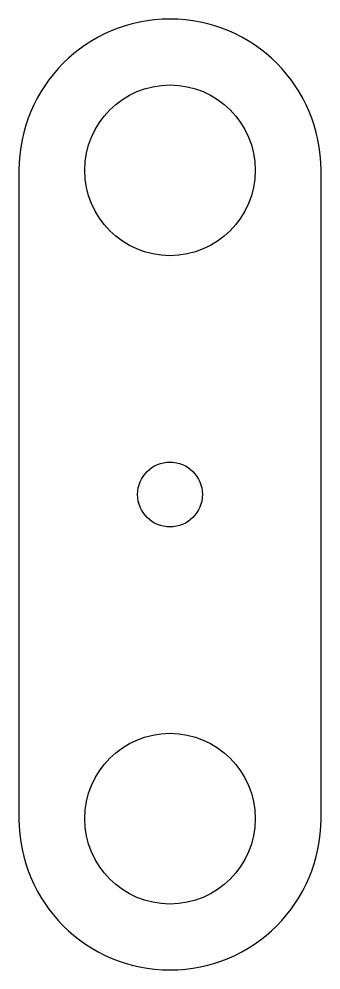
# Model space of a CAD drawing. Header units: millimetres. Extents: x -7 to 7, y -7 to 37.
import ezdxf

# ---------------------------------------------------------------- set-up
doc = ezdxf.new("R2010")
doc.units = ezdxf.units.MM

msp = doc.modelspace()

# ---------------------------------------------------------------- linework, layer by layer
at = {"color": 7, "linetype": 'Continuous', "lineweight": 25}
for p, q in [((-7, 30), (-7, 0)), ((7, 0), (7, 30))]:
    msp.add_line(p, q, dxfattribs=at)
for centre, radius in [((0, 30), 3.95), ((0, 15), 1.5), ((0, 0), 3.95)]:
    msp.add_circle(centre, radius, dxfattribs=at)
for centre, start, end in [((0, 30), 0, 180), ((0, 0), 180, 0)]:
    msp.add_arc(centre, 7, start, end, dxfattribs=at)

doc.saveas('drawing.dxf')
